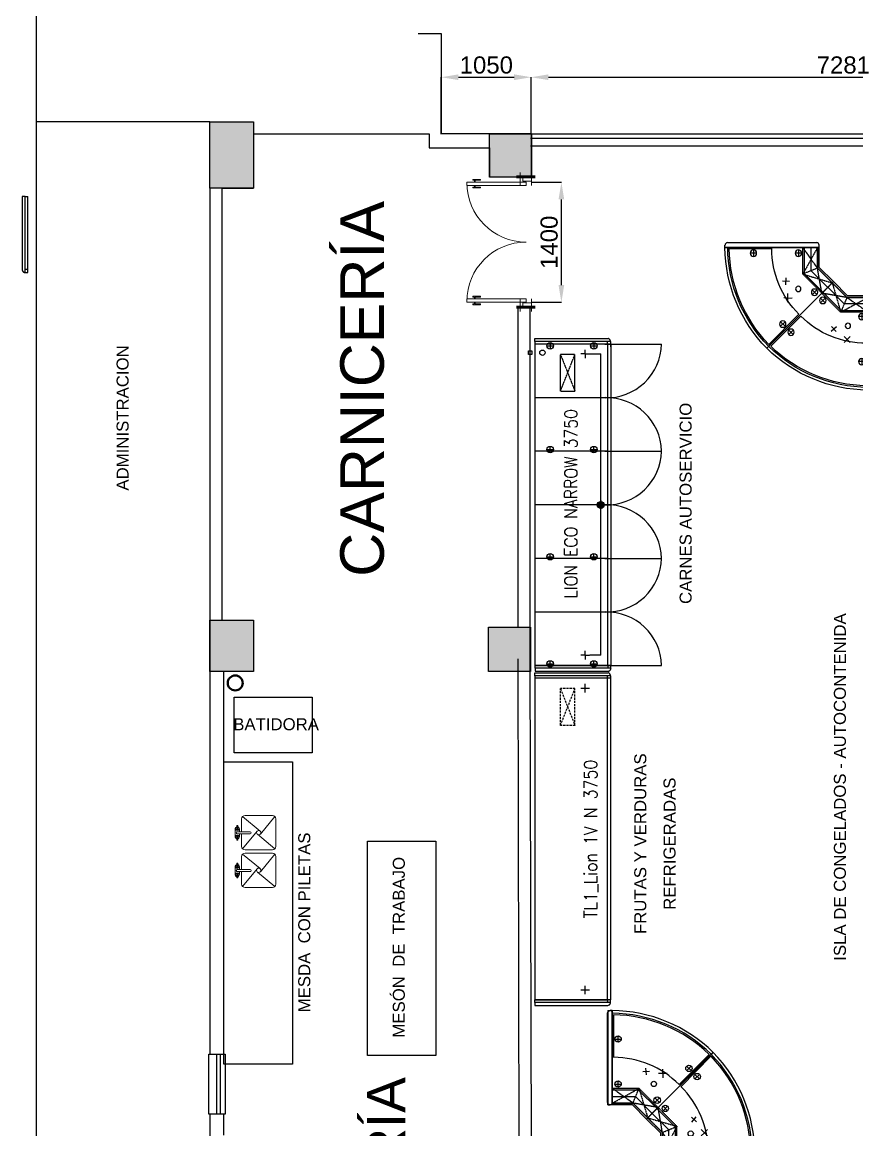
# Model space of a CAD drawing. Header units: millimetres. Extents: x -327709 to -233612, y 250954 to 312605.
# Drawn here: x -293121 to -283381, y 287356 to 300277 of the extents above; entities that cross this region are included whole.
import ezdxf
from ezdxf.enums import TextEntityAlignment as Align

# ---------------------------------------------------------------- set-up
doc = ezdxf.new("R2010")
doc.units = ezdxf.units.MM
doc.header["$PDMODE"] = 35
doc.linetypes.add('TRATTEGGIATA', pattern=[0.75, 0.5, -0.25])
doc.linetypes.add('TRATTEGGIATA2', pattern=[0.375, 0.25, -0.125])
for name, color, linetype in [('+D COTAS', 1, 'Continuous'), ('BANCHI', 3, 'Continuous'), ('COSTAN-EXH-COTAS', 7, 'Continuous'), ('COSTAN-EXH-Desagues', 1, 'Continuous'), ('DESAGUE', 4, 'Continuous'), ('DESAGUE MAQUINA', 3, 'Continuous'), ('DESAGUE PISO', 7, 'TRATTEGGIATA'), ('ENTRADA DE FRIO', 2, 'Continuous'), ('GABINETE', 5, 'Continuous'), ('GOP', 5, 'Continuous'), ('LATERALES', 3, 'Continuous'), ('PATAS', 6, 'Continuous'), ('QUADRO_ELETTRICO', 8, 'Continuous'), ('ROTULO', 7, 'Continuous'), ('SCARICHI', 3, 'Continuous'), ('TESTI20', 3, 'Continuous'), ('TETTO', 3, 'TRATTEGGIATA'), ('ZZBANCHI', 3, 'Continuous'), ('ZZGOP', 1, 'Continuous')]:
    doc.layers.add(name, color=color, linetype=linetype)
doc.layers.add('1496091001.exhibidoras$0$_Amoblamiento', color=250, linetype='Continuous', lineweight=13)
doc.layers.add('P4', color=7, linetype='Continuous', lineweight=18)
doc.styles.add('1496091001.exhibidoras$0$Arial', font='arial.ttf')
doc.styles.add('Arial Unicode MS', font='ARIALUNI.TTF')
doc.styles.add('costan', font='arial.ttf')
doc.styles.get("Standard").update_dxf_attribs({"font": 'arial.ttf'})
doc.styles.add('TESTI15', font='romans.shx', dxfattribs={"width": 0.9, "height": 1.5})
doc.dimstyles.new('COSTAN-DESAGUES', dxfattribs={"dimtxt": 200, "dimasz": 200, "dimexe": 0, "dimexo": 0, "dimgap": 40, "dimtad": 1, "dimdec": 0, "dimzin": 0, "dimdsep": 46, "dimtxsty": 'costan', "dimcen": 0, "dimclrd": 1, "dimclre": 1, "dimclrt": 1, "dimadec": 0, "dimazin": 0, "dimtfac": 1, "dimtdec": 0, "dimtofl": 0, "dimtmove": 0, "dimatfit": 3, "dimfxl": 1, "dimtolj": 1, "dimtzin": 0, "dimarcsym": 0})

# ---------------------------------------------------------------- blocks, each defined once
blk = doc.blocks.new('*D493')
at = {"layer": 'Defpoints', "color": 0, "linetype": 'Continuous', "transparency": 16777216}
for p in [(-279899, 299634), (-287180, 298972), (-279899, 298972)]:
    blk.add_point(p, dxfattribs=at)
at = {"layer": 'ROTULO', "color": 1, "linetype": 'Continuous', "lineweight": -2, "transparency": 16777216}
for p, q in [((-287180, 298972), (-287180, 299634)), ((-286980, 299634), (-280099, 299634)), ((-279899, 298972), (-279899, 299634))]:
    blk.add_line(p, q, dxfattribs=at)
at = {"layer": 'ROTULO', "color": 1, "linetype": 'Continuous', "transparency": 16777216}
for points in [[(-286980, 299668), (-286980, 299601), (-287180, 299634)], [(-280099, 299668), (-280099, 299601), (-279899, 299634)]]:
    blk.add_solid(points, dxfattribs=at)
at = {"layer": 'ROTULO', "color": 1, "linetype": 'Continuous', "transparency": 16777216, "insert": (-283539, 299776), "char_height": 200, "attachment_point": 5, "style": 'costan'}
blk.add_mtext('\\A1;7281', dxfattribs=at)
blk = doc.blocks.new('*D495')
at = {"layer": 'Defpoints', "color": 0, "linetype": 'Continuous', "transparency": 16777216}
for p in [(-287180, 299634), (-288230, 298972), (-287180, 298972)]:
    blk.add_point(p, dxfattribs=at)
at = {"layer": 'ROTULO', "color": 1, "linetype": 'Continuous', "lineweight": -2, "transparency": 16777216}
for p, q in [((-288230, 298972), (-288230, 299634)), ((-288030, 299634), (-287380, 299634)), ((-287180, 298972), (-287180, 299634))]:
    blk.add_line(p, q, dxfattribs=at)
at = {"layer": 'ROTULO', "color": 1, "linetype": 'Continuous', "transparency": 16777216}
for points in [[(-288030, 299668), (-288030, 299601), (-288230, 299634)], [(-287380, 299668), (-287380, 299601), (-287180, 299634)]]:
    blk.add_solid(points, dxfattribs=at)
at = {"layer": 'ROTULO', "color": 1, "linetype": 'Continuous', "transparency": 16777216, "insert": (-287705, 299776), "char_height": 200, "attachment_point": 5, "style": 'costan'}
blk.add_mtext('\\A1;1050', dxfattribs=at)
blk = doc.blocks.new('LI_TL1_N_DX_65')
at = {"layer": 'BANCHI'}
for p, q in [((0.65, 0), (0.65, -8.55)), ((0.3, -8.85), (0.3, -8.35))]:
    blk.add_line(p, q, dxfattribs=at)
blk.add_lwpolyline([(0, -8.5), (0.15, -8.5, 0.414214), (0.3, -8.35), (0.3, 0), (0, 0)], format="xyb", dxfattribs=at)
at = {"layer": 'GOP'}
blk.add_line((0, -8.5), (0, 0), dxfattribs=at)
at = {"layer": 'TETTO'}
for p, q in [((0.3, 0), (0.65, 0)), ((0, -8.85), (0, -8.5)), ((0.3, -8.85), (0, -8.85))]:
    blk.add_line(p, q, dxfattribs=at)
blk.add_arc((0.26, -8.45), 0.407, 276.1095, 345.1729, dxfattribs=at)
blk = doc.blocks.new('LI_TL1_N_SX_65')
at = {"layer": 'BANCHI'}
for p, q in [((-0.65, 0), (-0.65, -8.55)), ((-0.3, -8.85), (-0.3, -8.35))]:
    blk.add_line(p, q, dxfattribs=at)
blk.add_lwpolyline([(0, -8.5), (-0.15, -8.5, -0.414214), (-0.3, -8.35), (-0.3, 0), (0, 0)], format="xyb", dxfattribs=at)
at = {"layer": 'GOP'}
blk.add_line((0, -8.5), (0, 0), dxfattribs=at)
at = {"layer": 'TETTO'}
for p, q in [((-0.3, 0), (-0.65, 0)), ((-0.3, -8.85), (0, -8.85)), ((0, -8.85), (0, -8.5))]:
    blk.add_line(p, q, dxfattribs=at)
blk.add_arc((-0.26, -8.45), 0.407, 194.8271, 263.8905, dxfattribs=at)
blk = doc.blocks.new('COSTAN-REFERENCIA DE DESAGÜES')
at = {"layer": 'COSTAN-EXH-Desagues'}
blk.add_hatch(color=256, dxfattribs=at).paths.add_polyline_path([(40, 0, 1), (-40, 0, 1)])
blk.add_circle((0, 0), 40, dxfattribs=at)
blk = doc.blocks.new('LI_TL1_N_ECO 375')
at = {"layer": 'COSTAN-EXH-COTAS', "color": 1}
for p, q in [((625, -890), (625, 0)), ((1250, -855), (1250, 0)), ((1875, -890), (1875, 0)), ((2500, -855), (2500, 0)), ((3125, -890), (3125, 0)), ((3750, -855), (3750, 0))]:
    blk.add_line(p, q, dxfattribs=at)
at = {"layer": 'COSTAN-EXH-Desagues'}
for p, q in [((0, -855), (0, -1480)), ((1250, -820), (1250, -1480)), ((1250, -855), (1250, -1480)), ((2500, -820), (2500, -1480)), ((2500, -855), (2500, -1480)), ((3750, -820), (3750, -1480)), ((3750, -855), (3750, -1480))]:
    blk.add_line(p, q, dxfattribs=at)
for centre, start, end in [((-17, -838), 271.5602, 1.5602), ((1267, -838), 178.4398, 268.4398), ((1233, -838), 271.5602, 1.5602), ((2517, -838), 178.4398, 268.4398), ((2483, -838), 271.5602, 1.5602), ((3767, -838), 178.4398, 268.4398)]:
    blk.add_arc(centre, 643, start, end, dxfattribs=at)
at = {"layer": 'DESAGUE'}
for p, q in [((122, -770), (122, -645)), ((3635, -645), (3635, -770)), ((122, -770), (3635, -770))]:
    blk.add_line(p, q, dxfattribs=at)
at = {"layer": 'DESAGUE MAQUINA'}
for p, q in [((122, -590), (72, -590)), ((122, -590), (122, -540)), ((122, -590), (122, -640)), ((122, -590), (172, -590)), ((3635, -590), (3585, -590)), ((3635, -590), (3635, -540)), ((3635, -590), (3635, -640)), ((3635, -590), (3685, -590))]:
    blk.add_line(p, q, dxfattribs=at)
at = {"layer": 'DESAGUE PISO'}
for p, q in [((1925, -770), (1825, -770)), ((1875, -720), (1875, -820))]:
    blk.add_line(p, q, dxfattribs=at)
at = {"layer": 'ENTRADA DE FRIO'}
blk.add_lwpolyline([(3630, 73), (3670, 73), (3670, 33), (3630, 33)], close=True, dxfattribs=at)
blk.add_circle((3650, -90), 31, dxfattribs=at)
at = {"layer": 'GABINETE'}
for p, q in [((3750, 0), (0, 0)), ((0, 0), (0, -855)), ((0, -855), (3750, -855)), ((2500, -890), (0, -890))]:
    blk.add_line(p, q, dxfattribs=at)
at = {"layer": 'LATERALES', "color": 3, "linetype": 'ByBlock'}
blk.add_line((3750, -890), (0, -890), dxfattribs=at)
at = {"layer": 'LATERALES'}
blk.add_line((3720, -890), (3750, -890), dxfattribs=at)
at = {"layer": 'PATAS'}
for p, q in [((-18, -180), (58, -180)), ((20, -142), (20, -218)), ((1232, -180), (1308, -180)), ((1270, -142), (1270, -218)), ((2482, -180), (2558, -180)), ((2520, -142), (2520, -218)), ((3768, -180), (3692, -180)), ((3730, -142), (3730, -218)), ((-18, -690), (58, -690)), ((20, -652), (20, -728)), ((1232, -690), (1308, -690)), ((1270, -652), (1270, -728)), ((2482, -690), (2558, -690)), ((2520, -652), (2520, -728)), ((3768, -690), (3692, -690)), ((3730, -652), (3730, -728))]:
    blk.add_line(p, q, dxfattribs=at)
for centre in [(20, -180), (1270, -180), (2520, -180), (3730, -180), (20, -690), (1270, -690), (2520, -690), (3730, -690)]:
    blk.add_circle(centre, 37.6, dxfattribs=at)
at = {"layer": 'QUADRO_ELETTRICO', "linetype": 'TRATTEGGIATA2'}
for p, q in [((3200, -300), (3630, -300)), ((3200, -300), (3630, -470)), ((3630, -300), (3200, -470)), ((3200, -300), (3200, -470)), ((3630, -470), (3630, -300)), ((3200, -470), (3630, -470))]:
    blk.add_line(p, q, dxfattribs=at)
at = {"layer": 'COSTAN-EXH-Desagues'}
blk.add_blockref('COSTAN-REFERENCIA DE DESAGÜES', (1875, -770), dxfattribs=at)
at = {"layer": 'TESTI20', "style": 'TESTI15', "width": 0.9}
blk.add_text('LION ECO NARROW 3750', height=148, dxfattribs=at).set_placement((1887, -423), align=Align.MIDDLE)
blk = doc.blocks.new('LI_TL1_N_1V_375')
at = {"layer": 'BANCHI'}
blk.add_line((37.5, -8.85), (0, -8.85), dxfattribs=at)
at = {"layer": 'GOP'}
blk.add_lwpolyline([(37.5, 0), (0, 0), (0, -8.5), (37.5, -8.5)], dxfattribs=at)
at = {"layer": 'QUADRO_ELETTRICO', "linetype": 'TRATTEGGIATA2'}
for p, q in [((32, -3), (36.3, -4.7)), ((36.3, -3), (32, -4.7)), ((32, -3), (36.3, -3)), ((32, -4.7), (32, -3)), ((32, -3), (36.3, -4.7)), ((36.3, -3), (32, -4.7)), ((32, -3), (36.3, -3)), ((32, -4.7), (32, -3)), ((36.3, -4.7), (36.3, -3)), ((36.3, -4.7), (36.3, -3)), ((32, -4.7), (36.3, -4.7)), ((32, -4.7), (36.3, -4.7))]:
    blk.add_line(p, q, dxfattribs=at)
at = {"layer": 'SCARICHI'}
for p, q in [((0.65, -5.9), (1.65, -5.9)), ((1.15, -5.4), (1.15, -6.4)), ((35.85, -5.9), (36.85, -5.9)), ((36.35, -5.4), (36.35, -6.4))]:
    blk.add_line(p, q, dxfattribs=at)
at = {"layer": 'TETTO'}
blk.add_line((37.5, -8.85), (0, -8.85), dxfattribs=at)
at = {"layer": 'TESTI20', "style": 'TESTI15', "width": 0.9}
blk.add_text('TL1_Lion 1V N 3750', height=1.5, dxfattribs=at).set_placement((18.75, -6.56), align=Align.MIDDLE)
blk = doc.blocks.new('PIAZZOLA_RCB_MAA45')
for p, q in [((29, -343), (89, -396)), ((32, -399), (85, -339))]:
    blk.add_line(p, q)
at = {"layer": 'BANCHI', "color": 3}
for p, q in [((-102, 19), (64, 185)), ((-93, -1), (78, 171)), ((-336, 19), (-102, 19)), ((-63, -75), (130, 118)), ((-32, -155), (186, 63)), ((-336, -1), (-93, -1)), ((-336, -75), (-63, -75)), ((-336, -155), (-32, -155))]:
    blk.add_line(p, q, dxfattribs=at)
at = {"layer": 'BANCHI'}
for p, q in [((796, -568), (445, -218)), ((-321, -1031), (-321, -535))]:
    blk.add_line(p, q, dxfattribs=at)
for centre, radius, start, end in [((-322, 552), 1087, 270.0986, 314.9014), ((-349, 616), 1665, 270.455, 314.545), ((-343, 602), 1633, 270.7852, 314.2148)]:
    blk.add_arc(centre, radius, start, end, dxfattribs=at)
at = {"layer": 'GOP'}
for p, q in [((64, 185), (842, -593)), ((-336, -1081), (-336, 19))]:
    blk.add_line(p, q, dxfattribs=at)
blk.add_arc((-354, 628), 1709, 270.6063, 314.3937, dxfattribs=at)
at = {"layer": 'QUADRO_ELETTRICO', "linetype": 'TRATTEGGIATA2'}
for p, q in [((78, 171), (-93, -1)), ((78, 171), (-21, -171)), ((199, 49), (78, 171)), ((-93, -1), (199, 49)), ((-21, -171), (199, 49)), ((-336, -1), (-336, -171)), ((-93, -1), (-336, -1)), ((-21, -171), (-336, -1)), ((-336, -171), (-93, -1)), ((-93, -1), (-21, -171)), ((-336, -171), (-21, -171))]:
    blk.add_line(p, q, dxfattribs=at)
at = {"layer": 'SCARICHI'}
for p, q in [((-131, -526), (-60, -455)), ((-96, -491), (-131, -455)), ((-131, -526), (-96, -491)), ((-96, -491), (-60, -526))]:
    blk.add_line(p, q, dxfattribs=at)
blk = doc.blocks.new('MAA45RCB')
at = {"layer": 'ENTRADA DE FRIO'}
for p, q in [((796, -568), (445, -218)), ((-321, -1031), (-321, -535))]:
    blk.add_line(p, q, dxfattribs=at)
blk.add_circle((-106, -331), 31, dxfattribs=at)
at = {"layer": 'PATAS'}
for p, q in [((214, -9), (161, -62)), ((161, -9), (214, -62)), ((-305, -224), (-230, -224)), ((-268, -186), (-268, -261)), ((585, -380), (532, -433)), ((532, -380), (585, -433)), ((-305, -749), (-230, -749)), ((-268, -711), (-268, -786))]:
    blk.add_line(p, q, dxfattribs=at)
for centre in [(188, -35), (-268, -224), (559, -406), (-268, -749)]:
    blk.add_circle(centre, 37.6, dxfattribs=at)
blk.add_blockref('PIAZZOLA_RCB_MAA45', (0, 0))
blk = doc.blocks.new('TL2_LS_SX')
at = {"layer": 'ZZBANCHI'}
for p, q in [((-566, 662), (-566, -378)), ((-566, 662), (-566, 662)), ((-511, 692), (-536, 692)), ((-511, 692), (-511, 672)), ((-566, -378), (-566, -378)), ((-511, -408), (-536, -408))]:
    blk.add_line(p, q, dxfattribs=at)
for centre, start, end in [((-535, 660), 93.1658, 176.8342), ((-535, -376), 183.1658, 266.8342)]:
    blk.add_arc(centre, 31.8, start, end, dxfattribs=at)
at = {"layer": 'ZZGOP'}
blk.add_line((-511, -408), (-511, 672), dxfattribs=at)
blk = doc.blocks.new('piazzolla_SX')
at = {"layer": 'COSTAN-EXH-Desagues'}
blk.add_blockref('TL2_LS_SX', (0, 0), dxfattribs=at)
blk = doc.blocks.new('Group-2-2')
at = {"color": 7, "linetype": 'Continuous', "lineweight": 5}
for p, q in [((28.139, 7.294), (27.989, 7.294)), ((28.139, 7.164), (27.989, 7.164))]:
    blk.add_line(p, q, dxfattribs=at)
at = {"color": 5, "linetype": 'Continuous', "lineweight": 60}
blk.add_line((28.089, 7.119), (28.089, 7.339), dxfattribs=at)
at = {"color": 7, "linetype": 'Continuous', "lineweight": 5}
for points in [[(27.989, 7.224), (27.989, 7.917), (28.029, 7.917), (28.029, 7.224)], [(27.985, 7.828), (27.97, 7.828), (27.97, 7.848), (27.96, 7.848), (27.96, 7.758), (27.97, 7.758), (27.97, 7.818), (27.985, 7.818)], [(28.035, 7.828), (28.05, 7.828), (28.05, 7.848), (28.06, 7.848), (28.06, 7.758), (28.05, 7.758), (28.05, 7.818), (28.035, 7.818)], [(28.089, 7.164), (28.039, 7.164), (28.039, 7.264), (28.089, 7.264)]]:
    blk.add_lwpolyline(points, close=True, dxfattribs=at)
blk.add_arc((28.022, 7.224), 0.693, 90, 180, dxfattribs=at)
blk = doc.blocks.new('*D571')
at = {"layer": 'Defpoints', "color": 0, "linetype": 'Continuous', "transparency": 16777216}
for p in [(-287172, 298409), (-286829, 298409), (-287172, 297009)]:
    blk.add_point(p, dxfattribs=at)
at = {"layer": 'ROTULO', "color": 1, "linetype": 'Continuous', "lineweight": -2, "transparency": 16777216}
for p, q in [((-287172, 298409), (-286829, 298409)), ((-286829, 297209), (-286829, 298209)), ((-287172, 297009), (-286829, 297009))]:
    blk.add_line(p, q, dxfattribs=at)
at = {"layer": 'ROTULO', "color": 1, "linetype": 'Continuous', "transparency": 16777216}
for points in [[(-286862, 298209), (-286796, 298209), (-286829, 298409)], [(-286862, 297209), (-286796, 297209), (-286829, 297009)]]:
    blk.add_solid(points, dxfattribs=at)
at = {"layer": 'ROTULO', "color": 1, "linetype": 'Continuous', "transparency": 16777216, "insert": (-286971, 297709), "char_height": 200, "attachment_point": 5, "rotation": 90, "style": 'costan'}
blk.add_mtext('\\A1;1400', dxfattribs=at)

msp = doc.modelspace()

# ---------------------------------------------------------------- hatches: boundary and pattern name
at = {"layer": 'P4', "linetype": 'Continuous', "lineweight": -2}
for points in [[(-290930.30609, 298342.16481), (-290930.30609, 299112.29612), (-290420.21912, 299112.29612), (-290420.21912, 298342.16481)], [(-287669.75015, 298467.18613), (-287669.75015, 298972.27224), (-287179.66659, 298972.27224), (-287179.66659, 298467.18613)], [(-290930.30609, 292701.20301), (-290930.30609, 293301.30533), (-290420.21912, 293301.30533), (-290420.21912, 292701.20301)], [(-287679.84952, 292701.20301), (-287679.84952, 293221.29169), (-287189.76596, 293221.29169), (-287189.76596, 292701.20301)]]:
    msp.add_hatch(color=1, dxfattribs=at).paths.add_polyline_path(points)

# ---------------------------------------------------------------- linework, layer by layer
at = {"layer": '1496091001.exhibidoras$0$_Amoblamiento', "color": 9}
for p, q in [((-290548.81545, 291011.1245), (-290344.59171, 290842.09908)), ((-290172.24691, 291011.38329), (-290341.27234, 290807.15954)), ((-290548.8163, 290634.55596), (-290379.79088, 290838.77971)), ((-290172.24776, 290634.81475), (-290376.47151, 290803.84017)), ((-290548.81645, 290572.80205), (-290344.5927, 290403.77662)), ((-290172.2479, 290571.38329), (-290341.27333, 290367.15954)), ((-290548.81729, 290196.2335), (-290379.79187, 290400.45725)), ((-290172.24875, 290194.81475), (-290376.4725, 290363.84017))]:
    msp.add_line(p, q, dxfattribs=at)
for points in [[(-290560.53159, 290833.0475), (-290560.53125, 290983.0999, -0.4142135624), (-290520.53116, 291023.09981), (-290200.53116, 291023.09909, -0.4142135624), (-290160.53125, 290983.099), (-290160.53197, 290663.099, -0.4142135624), (-290200.53206, 290623.09909), (-290520.53206, 290623.09981, -0.4142135624), (-290560.53197, 290663.0999), (-290560.53164, 290808.0475)], [(-290615.53176, 290750.05273, -0.3563939587), (-290635.5317, 290774.54767), (-290635.53149, 290866.54767, -0.3563939587), (-290615.53144, 290891.04252, -0.3563939587)], [(-290605.53144, 290891.0425, -0.3563939587), (-290585.53149, 290866.54756), (-290585.53157, 290833.04756)], [(-290585.53163, 290808.04756), (-290585.5317, 290774.54756, -0.3563939587), (-290605.53176, 290750.0527)], [(-290560.53258, 290393.0475), (-290560.53224, 290543.0999, -0.4142135624), (-290520.53215, 290583.09981), (-290200.53215, 290583.09909, -0.4142135624), (-290160.53224, 290543.099), (-290160.53296, 290223.099, -0.4142135624), (-290200.53305, 290183.09909), (-290520.53305, 290183.09981, -0.4142135624), (-290560.53296, 290223.0999), (-290560.53263, 290368.0475)], [(-290615.53275, 290310.05273, -0.3563939587), (-290635.53269, 290334.54767), (-290635.53249, 290426.54767, -0.3563939587), (-290615.53243, 290451.04252, -0.3563939587)], [(-290605.53243, 290451.0425, -0.3563939587), (-290585.53249, 290426.54756), (-290585.53256, 290393.04756)], [(-290585.53262, 290368.04756), (-290585.53269, 290334.54756, -0.3563939587), (-290605.53275, 290310.0527)]]:
    msp.add_lwpolyline(points, format="xyb", dxfattribs=at)
for points in [[(-290605.5314, 290906.5476), (-290605.53152, 290856.5476), (-290615.53152, 290856.54762), (-290615.5314, 290906.54762)], [(-290605.53179, 290734.5476), (-290605.53168, 290784.5476), (-290615.53168, 290784.54762), (-290615.53179, 290734.54762)], [(-290605.5324, 290466.5476), (-290605.53251, 290416.5476), (-290615.53251, 290416.54762), (-290615.5324, 290466.54762)], [(-290605.53278, 290294.5476), (-290605.53267, 290344.5476), (-290615.53267, 290344.54762), (-290615.53278, 290294.54762)]]:
    msp.add_lwpolyline(points, close=True, dxfattribs=at)
for points in [[(-290460.53157, 290833.04727, -1), (-290460.53163, 290808.04727), (-290610.53163, 290808.04761, -1), (-290610.53157, 290833.04761)], [(-290460.53256, 290393.04727, -1), (-290460.53262, 290368.04727), (-290610.53262, 290368.04761, -1), (-290610.53256, 290393.04761)]]:
    msp.add_lwpolyline(points, format="xyb", close=True, dxfattribs=at)
for centre in [(-290360.53161, 290822.83981), (-290360.5326, 290384.51735)]:
    msp.add_circle(centre, 25, dxfattribs=at)
for centre, start, end in [((-290610.53149, 290866.54761), 104.477383095, 75.522358721), ((-290610.5317, 290774.54761), 284.477383095, 255.522358721), ((-290610.53269, 290334.54761), 284.477383095, 255.522358721), ((-290610.53249, 290426.54761), 104.477383095, 75.522358721)]:
    msp.add_arc(centre, 20, start, end, dxfattribs=at)
at = {"layer": 'P4', "color": 0, "linetype": 'Continuous', "lineweight": -2}
for p, q in [((-288499.8917, 300142.47177), (-288229.84565, 300142.47177)), ((-288229.84565, 300142.47177), (-288229.84565, 298972.27224))]:
    msp.add_line(p, q, dxfattribs=at)
at = {"layer": 'P4', "color": 1, "linetype": 'Continuous', "lineweight": -2}
for p, q in [((-290420.21912, 298972.27224), (-290420.21912, 298342.16481)), ((-287179.66659, 298472.18698), (-287179.66659, 298972.27224)), ((-287669.75015, 298812.24496), (-287669.75015, 298472.18698)), ((-290790.28221, 298342.16481), (-290420.21912, 298342.16481))]:
    msp.add_line(p, q, dxfattribs=at)
at = {"layer": 'P4', "color": 4, "linetype": 'Continuous', "lineweight": -2}
for p, q in [((-290420.21912, 298972.27224), (-288369.86953, 298972.27224)), ((-288369.86953, 298972.27224), (-288369.86953, 298812.24496)), ((-287179.66659, 298972.27224), (-288229.84565, 298972.27224)), ((-287189.76596, 298972.27224), (-279898.52278, 298972.27224)), ((-287189.76596, 298922.26372), (-279898.52278, 298922.26372)), ((-288369.86953, 298812.24496), (-287669.75015, 298812.24496)), ((-287189.76596, 298832.24837), (-279898.52278, 298832.24837)), ((-290930.30609, 298342.16481), (-290930.30609, 293301.30533)), ((-290790.28221, 298342.16481), (-290790.28221, 293301.30533)), ((-287331.37833, 293221.29169), (-287331.37833, 296950.87463)), ((-287191.35446, 292848.93198), (-287191.35446, 296950.87463)), ((-290930.30609, 293477.16174), (-290930.30609, 292438.62755)), ((-287320.6493, 287180.26167), (-287331.41584, 292848.93198)), ((-287179.66659, 287180.26167), (-287191.35446, 292848.93198)), ((-290766.96411, 292438.62755), (-290766.96411, 292701.20301)), ((-290766.96411, 288239.596), (-290766.96411, 292701.20301)), ((-290930.30609, 292438.62755), (-290930.30609, 288239.596)), ((-290943.19245, 287539.47663), (-290943.19245, 288239.596)), ((-290943.19245, 288239.596), (-290752.2444, 288239.596)), ((-290854.70744, 288239.596), (-290854.70744, 287539.47663)), ((-290811.92126, 288239.596), (-290811.92126, 287539.47663)), ((-290752.2444, 288239.596), (-290752.2444, 287539.47663)), ((-290752.2444, 287539.47663), (-290943.19245, 287539.47663)), ((-290930.30609, 287539.47663), (-290930.30609, 286414.72703)), ((-290766.96411, 287296.20181), (-290766.96411, 287539.47663))]:
    msp.add_line(p, q, dxfattribs=at)
at = {"layer": 'P4', "color": 0, "linetype": 'Continuous', "lineweight": -2}
msp.add_lwpolyline([(-292955.65142, 251826.92186), (-234305.65142, 251826.92186), (-234305.65142, 311987.17937), (-292955.65142, 311987.17937)], close=True, dxfattribs=at)
at = {"layer": 'P4', "color": 1, "linetype": 'Continuous', "lineweight": -2}
for points in [[(-290930.30609, 298342.16481), (-290930.30609, 299112.29612), (-290420.21912, 299112.29612), (-290420.21912, 298342.16481)], [(-287669.75015, 298467.18613), (-287669.75015, 298972.27224), (-287179.66659, 298972.27224), (-287179.66659, 298467.18613)], [(-290930.30609, 292701.20301), (-290930.30609, 293301.30533), (-290420.21912, 293301.30533), (-290420.21912, 292701.20301)], [(-287679.84952, 292701.20301), (-287679.84952, 293221.29169), (-287189.76596, 293221.29169), (-287189.76596, 292701.20301)]]:
    msp.add_lwpolyline(points, close=True, dxfattribs=at)
at = {"layer": 'ROTULO', "color": 1, "linetype": 'Continuous'}
msp.add_line((-290930.30609, 299112.29612), (-292955.65142, 299112.29612), dxfattribs=at)
at = {"layer": 'ROTULO', "color": 4, "linetype": 'Continuous'}
msp.add_line((-287331.37833, 296950.87463), (-287191.35446, 296950.87463), dxfattribs=at)
at = {"layer": 'ROTULO', "color": 6, "linetype": 'Continuous'}
msp.add_lwpolyline([(-290648.97112, 292403.84204), (-289738.97112, 292403.84204), (-289738.97112, 291753.84204), (-290648.97112, 291753.84204)], close=True, dxfattribs=at)
at = {"layer": 'ROTULO', "color": 8, "linetype": 'Continuous'}
for points in [[(-290766.96411, 291648.02305), (-289966.96411, 291648.02305), (-289966.96411, 288124.15793), (-290766.96411, 288124.15793)], [(-289092.25118, 290724.26067), (-288292.25118, 290724.26067), (-288292.25118, 288224.26067), (-289092.25118, 288224.26067)]]:
    msp.add_lwpolyline(points, close=True, dxfattribs=at)
at = {"layer": 'ROTULO', "color": 2, "linetype": 'Continuous', "lineweight": 50}
msp.add_circle((-290635.12814, 292568.85392), 87.37002, dxfattribs=at)

# ---------------------------------------------------------------- block references
at = {"layer": '+D COTAS', "color": 7, "linetype": 'Continuous', "xscale": -1}
for name, p, rotation in [('MAA45RCB', (-283905.68731, 297474.10636), 314.9999872653132), ('piazzolla_SX', (-285723.96038, 288339.78052), 180)]:
    msp.add_blockref(name, p, dxfattribs=dict(at, rotation=rotation))
at = {"layer": '+D COTAS', "color": 7, "linetype": 'Continuous'}
for name, p, rotation in [('piazzolla_SX', (-284512.08688, 297138.44617), 269.9999999999999), ('MAA45RCB', (-286059.62057, 287733.38094), 135.0000127346868), ('piazzolla_SX', (-286796.85936, 288339.78052), 179.9999999999999), ('MAA45RCB', (-285651.2288, 287418.59127), 90)]:
    msp.add_blockref(name, p, dxfattribs=dict(at, rotation=rotation))
at = {"layer": '+D COTAS', "color": 7, "linetype": 'Continuous', "xscale": -1}
msp.add_blockref('MAA45RCB', (-283590.89763, 297065.71459), dxfattribs=at)
at = {"layer": 'P4', "color": 0, "lineweight": -2, "yscale": 1000.17053206043, "zscale": 1000.17053206043, "rotation": 90}
for p, xscale in [((-280014.2561, 270377.97844), 1000.17053206043), ((-280014.2561, 325045.08317), -1000.17053206043)]:
    msp.add_blockref('Group-2-2', p, dxfattribs=dict(at, xscale=xscale))
at = {"layer": 'ROTULO', "color": 0, "linetype": 'Continuous', "xscale": 100, "yscale": 100, "zscale": 100}
msp.add_blockref('LI_TL1_N_SX_65', (-293056.17976, 298241.39436), dxfattribs=at)
at = {"layer": 'ROTULO', "color": 0, "linetype": 'Continuous', "rotation": 90}
msp.add_blockref('LI_TL1_N_ECO 375', (-287140.36754, 292771.16839), dxfattribs=at)
at = {"layer": 'ROTULO', "color": 0, "linetype": 'Continuous', "xscale": 100, "yscale": 100, "zscale": 100, "rotation": 90}
for name, p in [('LI_TL1_N_DX_65', (-287140.36754, 296521.16839)), ('LI_TL1_N_DX_65', (-287140.36754, 292623.06753)), ('LI_TL1_N_SX_65', (-287135.36754, 292771.16839)), ('LI_TL1_N_1V_375', (-287140.36754, 288873.06753)), ('LI_TL1_N_SX_65', (-287140.36754, 288873.06753))]:
    msp.add_blockref(name, p, dxfattribs=at)

# ---------------------------------------------------------------- texts
at = {"char_height": 140, "attachment_point": 5, "rotation": 90, "style": '1496091001.exhibidoras$0$Arial'}
for s, insert in [('CARNES AUTOSERVICIO', (-285378.4253, 294663.69304)), ('ISLA DE CONGELADOS - AUTOCONTENIDA  ', (-283578.26076, 291355.52291)), ('FRUTAS Y VERDURAS ', (-285907.30392, 290693.68804)), ('REFRIGERADAS', (-285566.09253, 290693.68804)), ('MESDA  CON PILETAS', (-289828.47623, 289775.93531)), ('MESÓN  DE  TRABAJO', (-288724.89462, 289486.09136))]:
    msp.add_mtext(s, dxfattribs=dict(at, insert=insert))
at = {"insert": (-290157.89822, 292086.45135), "char_height": 140, "attachment_point": 5, "style": '1496091001.exhibidoras$0$Arial'}
msp.add_mtext('BATIDORA', dxfattribs=at)
at = {"layer": 'P4', "color": 0, "lineweight": -2, "insert": (-292019.15101, 294812.62728), "char_height": 140.0238745, "attachment_point": 1, "rotation": 90, "line_spacing_factor": 1.012097, "style": 'Arial Unicode MS'}
msp.add_mtext('ADMINISTRACION\\P', dxfattribs=at)
at = {"layer": 'ROTULO', "color": 1, "linetype": 'Continuous'}
for s, height, p in [('CARNICERÍA', 508.785046, (-288900.47823, 293807.31688)), ('PANADERÍA', 449.434933, (-288647.97552, 284344.37276))]:
    msp.add_text(s, height=height, rotation=90, dxfattribs=at).set_placement(p)

# ---------------------------------------------------------------- dimensions: what is measured, and where the dimension line sits
for base, p1, p2, picture, middle in [((-287179.66659, 299634.18155), (-288229.84565, 298972.27224), (-287179.66659, 298972.27224), '*D495', (-287704.75612, 299776.29615)), ((-279898.52278, 299634.18155), (-287179.66659, 298972.27224), (-279898.52278, 298972.27224), '*D493', (-283539.09469, 299776.29615))]:
    dim = msp.add_linear_dim(base=base, p1=p1, p2=p2, dimstyle='COSTAN-DESAGUES', dxfattribs=at)
    dim.commit()
    dim.dimension.update_dxf_attribs({"geometry": picture, "text_midpoint": middle})
at = {"layer": 'ROTULO', "color": 4, "linetype": 'Continuous'}
dim = msp.add_linear_dim(base=(-286829.0418, 298408.75898), p1=(-287172.26635, 297008.75898), p2=(-287172.26635, 298408.75898), angle=90, dimstyle='COSTAN-DESAGUES', dxfattribs=at)
dim.commit()
dim.dimension.update_dxf_attribs({"geometry": '*D571', "text_midpoint": (-286971.1564, 297708.75898)})

doc.saveas('drawing.dxf')
